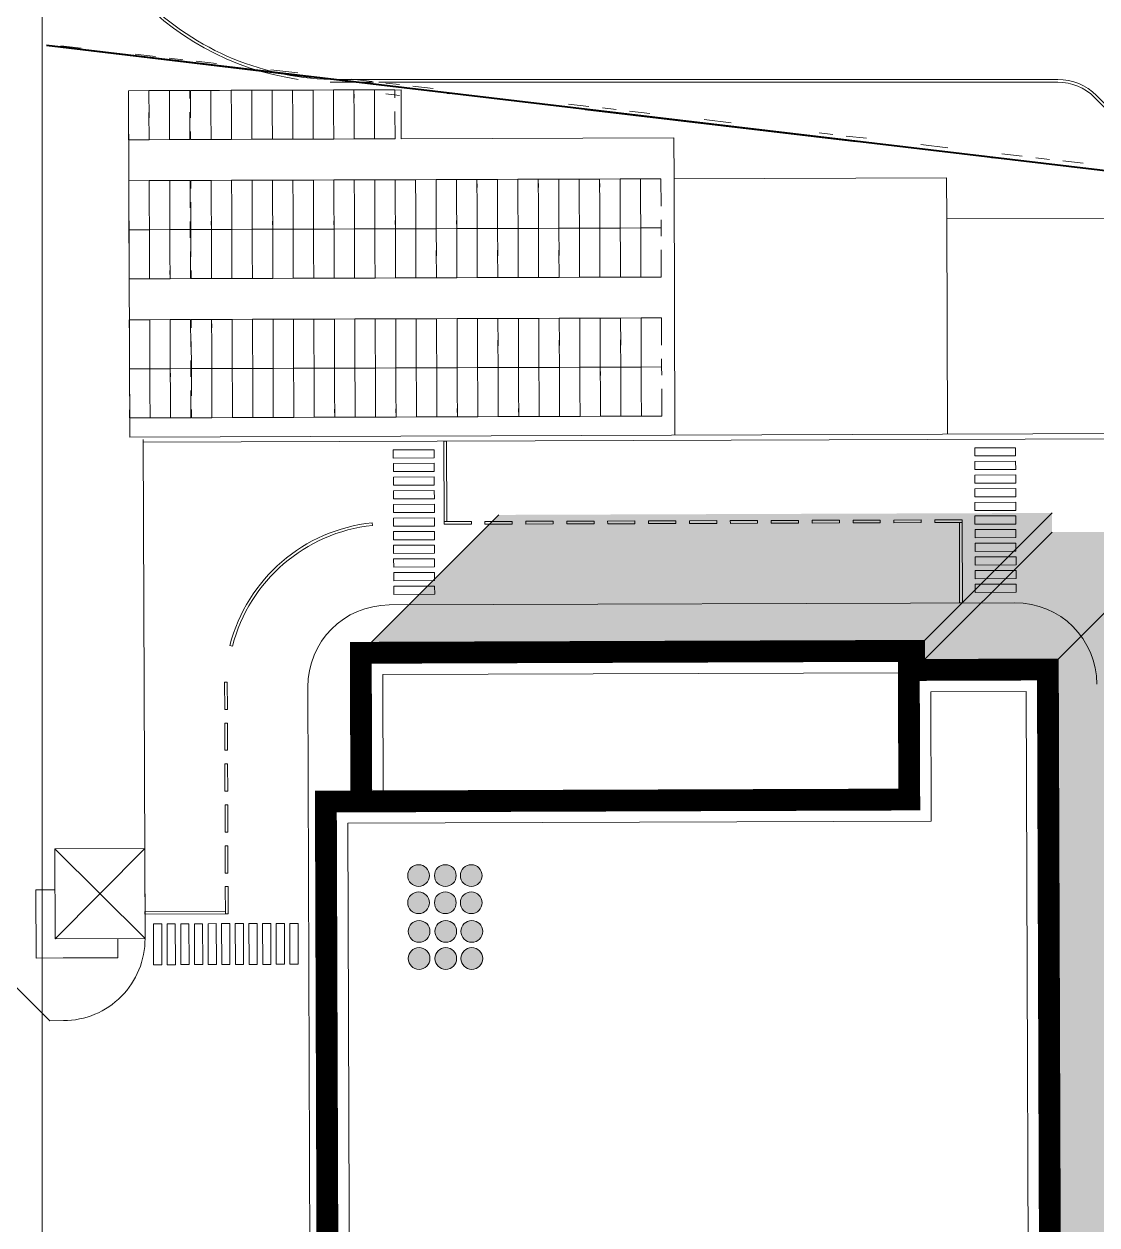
# Model space of a CAD drawing. Header units: millimetres. Extents: x 89040 to 596321, y -313033 to 2401191.
# Drawn here: x 595989.62 to 596028.98, y 1200500 to 1200544.04 of the extents above; entities that cross this region are included whole.
import ezdxf

# ---------------------------------------------------------------- set-up
doc = ezdxf.new("R2010")
doc.units = ezdxf.units.MM
doc.header["$MEASUREMENT"] = 0
doc.linetypes.add('DASHDOT', pattern=[1, 0.5, -0.25, 0, -0.25])
doc.linetypes.add('DASHEDX2', pattern=[1.5, 1, -0.5])
doc.layers.get('0').update_dxf_attribs({"color": 251, "lineweight": 9})
for name, color, linetype, lineweight in [('1', 8, 'Continuous', 13), ('4 duong di', 11, 'Continuous', 9), ('BONGDO', 251, 'Continuous', 9), ('CONGTRINH', 7, 'Continuous', 20), ('CONGTRINH2', 30, 'Continuous', 18), ('HATCH', 8, 'Continuous', 5), ('LEDUONG', 6, 'Continuous', 20), ('MANH', 8, 'Continuous', 9), ('MEDIUM', 2, 'Continuous', 9), ('NET01', 35, 'Continuous', 9), ('NETTHAY', 6, 'Continuous', 15), ('tang cao', 7, 'Continuous', 5), ('VATDUNG', 21, 'Continuous', 9), ('WALL', 4, 'Continuous', 40)]:
    doc.layers.add(name, color=color, linetype=linetype, lineweight=lineweight)
doc.layers.add('DUONG NOI BO CONG TRINH', color=7, linetype='Continuous', lineweight=20, true_color=0x5e5e5e)
doc.styles.add('VN', font='VHELVCN.TTF')
doc.dimstyles.new('HOA75', dxfattribs={"dimscale": 0, "dimtxt": 450, "dimasz": 120, "dimexe": 150, "dimexo": 0, "dimgap": 50, "dimtad": 1, "dimdec": 0, "dimrnd": 0.001, "dimzin": 13, "dimdsep": 46, "dimtxsty": 'VN', "dimblk": 'TICKA', "dimcen": 0.09, "dimclrd": 9, "dimclre": 9, "dimclrt": 7, "dimadec": 0, "dimazin": 0, "dimtfac": 1, "dimtdec": 0, "dimtix": 1, "dimtmove": 2, "dimatfit": 3, "dimldrblk": 'PL1', "dimfxl": 1, "dimtolj": 1, "dimtzin": 13, "dimarcsym": 0})

# ---------------------------------------------------------------- blocks, each defined once
blk = doc.blocks.new('A$C4D935E45')
at = {"layer": '1'}
blk.add_line((3300, 4000), (3300, 700), dxfattribs=at)
blk.add_lwpolyline([(3300, 3000), (4000, 3000), (4000, 1000), (4000, 0), (1500, 0), (1500, 700)], dxfattribs=at)
at = {"layer": 'MEDIUM'}
for p, q in [((0, 4000), (3300, 700)), ((0, 700), (3300, 4000))]:
    blk.add_line(p, q, dxfattribs=at)
blk.add_lwpolyline([(0, 4000), (3300, 4000), (3300, 700), (0, 700)], close=True, dxfattribs=at)
blk = doc.blocks.new('PL')
at = {"layer": '1', "ltscale": 100}
blk.add_line((4.0299, 0), (-6.6714, 0), dxfattribs=at)
at = {"layer": '1', "ltscale": 100, "const_width": 1.6}
blk.add_lwpolyline([(0, 0), (-2.5668, -8.5083)], dxfattribs=at)
blk = doc.blocks.new('PL1')
at = {"layer": '4 duong di', "ltscale": 100, "xscale": 0.25, "yscale": 0.25, "zscale": 0.25}
blk.add_blockref('PL', (0, 0), dxfattribs=at)
blk = doc.blocks.new('TICKA')
at = {"color": 0}
for p, q in [((0, 2.5), (0, -2.5)), ((-2.5, 0), (2.5, 0))]:
    blk.add_line(p, q, dxfattribs=at)
at = {"color": 0, "const_width": 0.5}
blk.add_lwpolyline([(-0.70711, -0.70711), (0.70711, 0.70711)], dxfattribs=at)
at = {"color": 0, "const_width": 0.25}
for points in [[(0.58211, 0.70711, 1), (0.83211, 0.70711, 1)], [(-0.83211, -0.70711, 1), (-0.58211, -0.70711, 1)]]:
    blk.add_lwpolyline(points, format="xyb", close=True, dxfattribs=at)

msp = doc.modelspace()

# ---------------------------------------------------------------- hatches: boundary and pattern name
at = {"layer": 'BONGDO'}
h = msp.add_hatch(dxfattribs=at)
h.set_pattern_fill('ANSI35', color=256, style=0)
h.set_pattern_definition([(45, (594650.35277, 1198136.11867), (-0.176776695, 0.176776695), []), (45, (594650.52954, 1198136.11867), (-0.176776695, 0.176776695), [0.3125, -0.0625, 0, -0.0625])])
h.paths.add_polyline_path([(596027.294, 1200487.871), (596032.351, 1200492.929), (596032.238, 1200525.428), (596027.338, 1200525.411), (596027.335, 1200526.111), (596007.036, 1200526.04), (596001.978, 1200520.983), (596022.278, 1200521.054), (596022.281, 1200520.254), (596027.18, 1200520.371)])
at = {"layer": 'DUONG NOI BO CONG TRINH'}
h = msp.add_hatch(dxfattribs=at)
h.set_pattern_fill('NET', color=256, scale=5, angle=45, style=0)
h.set_pattern_definition([(45, (594650.35277, 1198136.11867), (-0.44194174, 0.44194174), []), (135, (594650.35277, 1198136.11867), (-0.44194174, -0.44194174), [])])
h.paths.add_polyline_path([(595995.101, 1200475.275, -0.351122), (595987.285, 1200485.034), (595987.285, 1200525.772), (595981.285, 1200522.624), (595981.285, 1200519.61, -0.185972), (595978.7, 1200512.9), (595938.689, 1200468.682), (595947.499, 1200453.5), (595973.593, 1200466.517, -0.172387), (595980.24, 1200467.328), (596111.568, 1200437.947), (596137.955, 1200432.043), (596205.786, 1200416.868, -0.381885), (596213.544, 1200406.026), (596216.558, 1200433.702, -0.447298), (596208.071, 1200427.629)])
h.paths.add_polyline_path([(595960.391, 1200478.754, -1), (595972.275, 1200478.754, -1)], flags=16)
at = {"layer": 'tang cao'}
h = msp.add_hatch(color=256, dxfattribs=at)
edge = h.paths.add_edge_path()
edge.add_arc((596004.098, 1200512.814), 0.399, 0, 360)
h = msp.add_hatch(color=256, dxfattribs=at)
edge = h.paths.add_edge_path()
edge.add_arc((596005.079, 1200512.814), 0.399, 0, 360)
h = msp.add_hatch(color=256, dxfattribs=at)
edge = h.paths.add_edge_path()
edge.add_arc((596006.032, 1200512.814), 0.399, 0, 360)
h = msp.add_hatch(color=256, dxfattribs=at)
edge = h.paths.add_edge_path()
edge.add_arc((596004.098, 1200511.819), 0.399, 0, 360)
h = msp.add_hatch(color=256, dxfattribs=at)
edge = h.paths.add_edge_path()
edge.add_arc((596005.079, 1200511.819), 0.399, 0, 360)
h = msp.add_hatch(color=256, dxfattribs=at)
edge = h.paths.add_edge_path()
edge.add_arc((596006.032, 1200511.819), 0.399, 0, 360)
h = msp.add_hatch(color=256, dxfattribs=at)
edge = h.paths.add_edge_path()
edge.add_arc((596004.116, 1200510.769), 0.399, 0, 360)
h = msp.add_hatch(color=256, dxfattribs=at)
edge = h.paths.add_edge_path()
edge.add_arc((596005.096, 1200510.769), 0.399, 0, 360)
h = msp.add_hatch(color=256, dxfattribs=at)
edge = h.paths.add_edge_path()
edge.add_arc((596006.05, 1200510.769), 0.399, 0, 360)
h = msp.add_hatch(color=256, dxfattribs=at)
edge = h.paths.add_edge_path()
edge.add_arc((596004.116, 1200509.773), 0.399, 0, 360)
h = msp.add_hatch(color=256, dxfattribs=at)
edge = h.paths.add_edge_path()
edge.add_arc((596005.096, 1200509.773), 0.399, 0, 360)
h = msp.add_hatch(color=256, dxfattribs=at)
edge = h.paths.add_edge_path()
edge.add_arc((596006.05, 1200509.773), 0.399, 0, 360)

# ---------------------------------------------------------------- linework, layer by layer
at = {"layer": '1'}
msp.add_line((595990.575, 1200507.493), (595991.075, 1200507.495), dxfattribs=at)
at = {"layer": 'BONGDO'}
for p, q in [((596001.978, 1200520.983), (596007.036, 1200526.04)), ((596022.278, 1200521.054), (596027.335, 1200526.111)), ((596022.28, 1200520.354), (596027.338, 1200525.411)), ((596027.18, 1200520.371), (596032.238, 1200525.428))]:
    msp.add_line(p, q, dxfattribs=at)
at = {"layer": 'CONGTRINH', "const_width": 0.8}
for points in [[(596001.997, 1200515.533), (596001.978, 1200520.983), (596022.278, 1200521.054), (596022.28, 1200520.354)], [(596000.697, 1200515.528), (596000.777, 1200492.529), (596022.177, 1200492.603), (596022.194, 1200487.853), (596027.294, 1200487.871), (596027.18, 1200520.371), (596022.08, 1200520.353), (596022.097, 1200515.603), (596000.697, 1200515.528)]]:
    msp.add_lwpolyline(points, dxfattribs=at)
at = {"layer": 'CONGTRINH2'}
msp.add_lwpolyline([(596002.797, 1200515.536), (596002.781, 1200520.186), (596022.081, 1200520.253)], dxfattribs=at)
msp.add_lwpolyline([(596001.5, 1200514.731), (596001.575, 1200493.331), (596022.974, 1200493.406), (596022.991, 1200488.656), (596026.491, 1200488.668), (596026.383, 1200519.568), (596022.883, 1200519.556), (596022.9, 1200514.806)], close=True, dxfattribs=at)
at = {"layer": 'HATCH'}
for p, q in [((596003.17, 1200528.425), (596004.67, 1200528.431)), ((596003.171, 1200528.125), (596003.17, 1200528.425)), ((596004.67, 1200528.431), (596004.671, 1200528.131)), ((596005.023, 1200528.744), (596005.123, 1200528.744)), ((596005.033, 1200525.794), (596005.023, 1200528.744)), ((596005.123, 1200528.744), (596005.133, 1200525.794)), ((596024.498, 1200528.5), (596025.998, 1200528.505)), ((596024.499, 1200528.2), (596024.498, 1200528.5)), ((596025.998, 1200528.505), (596025.999, 1200528.205)), ((596004.671, 1200528.131), (596003.171, 1200528.125)), ((596025.999, 1200528.205), (596024.499, 1200528.2)), ((596024.499, 1200528), (596025.999, 1200528.005)), ((596024.5, 1200527.7), (596024.499, 1200528)), ((596025.999, 1200528.005), (596026, 1200527.705)), ((596003.172, 1200527.925), (596004.672, 1200527.931)), ((596003.173, 1200527.625), (596003.172, 1200527.925)), ((596004.673, 1200527.631), (596003.173, 1200527.625)), ((596004.672, 1200527.931), (596004.673, 1200527.631)), ((596026, 1200527.705), (596024.5, 1200527.7)), ((596003.174, 1200527.425), (596004.674, 1200527.431)), ((596003.175, 1200527.125), (596003.174, 1200527.425)), ((596004.675, 1200527.131), (596003.175, 1200527.125)), ((596004.674, 1200527.431), (596004.675, 1200527.131)), ((596024.501, 1200527.5), (596026.001, 1200527.505)), ((596024.502, 1200527.2), (596024.501, 1200527.5)), ((596026.002, 1200527.205), (596024.502, 1200527.2)), ((596026.001, 1200527.505), (596026.002, 1200527.205)), ((596003.175, 1200526.925), (596004.675, 1200526.931)), ((596003.176, 1200526.625), (596003.175, 1200526.925)), ((596004.675, 1200526.931), (596004.676, 1200526.631)), ((596024.503, 1200527), (596026.003, 1200527.005)), ((596024.504, 1200526.7), (596024.503, 1200527)), ((596026.004, 1200526.705), (596024.504, 1200526.7)), ((596026.003, 1200527.005), (596026.004, 1200526.705)), ((596004.676, 1200526.631), (596003.176, 1200526.625)), ((596003.177, 1200526.425), (596004.677, 1200526.431)), ((596003.178, 1200526.125), (596003.177, 1200526.425)), ((596004.677, 1200526.431), (596004.678, 1200526.131)), ((596024.505, 1200526.5), (596026.005, 1200526.505)), ((596024.506, 1200526.2), (596024.505, 1200526.5)), ((596026.005, 1200526.505), (596026.006, 1200526.205)), ((596004.678, 1200526.131), (596003.178, 1200526.125)), ((596003.179, 1200525.925), (596004.679, 1200525.931)), ((596003.18, 1200525.625), (596003.179, 1200525.925)), ((596004.679, 1200525.931), (596004.68, 1200525.631)), ((596006.033, 1200525.797), (596005.033, 1200525.794)), ((596005.033, 1200525.794), (596005.034, 1200525.694)), ((596005.133, 1200525.794), (596005.033, 1200525.794)), ((596006.034, 1200525.697), (596006.033, 1200525.797)), ((596007.533, 1200525.802), (596006.533, 1200525.799)), ((596006.533, 1200525.799), (596006.534, 1200525.699)), ((596007.534, 1200525.702), (596007.533, 1200525.802)), ((596009.033, 1200525.808), (596008.033, 1200525.804)), ((596008.033, 1200525.804), (596008.034, 1200525.704)), ((596009.034, 1200525.708), (596009.033, 1200525.808)), ((596010.533, 1200525.813), (596009.533, 1200525.809)), ((596009.533, 1200525.809), (596009.534, 1200525.709)), ((596010.534, 1200525.713), (596010.533, 1200525.813)), ((596012.033, 1200525.818), (596011.033, 1200525.815)), ((596011.033, 1200525.815), (596011.034, 1200525.715)), ((596012.034, 1200525.718), (596012.033, 1200525.818)), ((596013.533, 1200525.823), (596012.533, 1200525.82)), ((596012.533, 1200525.82), (596012.534, 1200525.72)), ((596013.534, 1200525.723), (596013.533, 1200525.823)), ((596015.033, 1200525.829), (596014.033, 1200525.825)), ((596014.033, 1200525.825), (596014.034, 1200525.725)), ((596015.034, 1200525.729), (596015.033, 1200525.829)), ((596016.533, 1200525.834), (596015.533, 1200525.83)), ((596015.533, 1200525.83), (596015.534, 1200525.73)), ((596016.534, 1200525.734), (596016.533, 1200525.834)), ((596018.033, 1200525.839), (596017.033, 1200525.836)), ((596017.033, 1200525.836), (596017.034, 1200525.736)), ((596018.034, 1200525.739), (596018.033, 1200525.839)), ((596019.533, 1200525.844), (596018.533, 1200525.841)), ((596018.533, 1200525.841), (596018.534, 1200525.741)), ((596019.534, 1200525.744), (596019.533, 1200525.844)), ((596021.033, 1200525.849), (596020.033, 1200525.846)), ((596020.033, 1200525.846), (596020.034, 1200525.746)), ((596021.034, 1200525.749), (596021.033, 1200525.849)), ((596022.533, 1200525.855), (596021.533, 1200525.851)), ((596021.533, 1200525.851), (596021.534, 1200525.751)), ((596022.534, 1200525.755), (596022.533, 1200525.855)), ((596024.033, 1200525.86), (596023.033, 1200525.856)), ((596023.033, 1200525.856), (596023.034, 1200525.756)), ((596024.034, 1200525.76), (596024.033, 1200525.86)), ((596026.006, 1200526.205), (596024.506, 1200526.2)), ((596024.506, 1200526), (596026.006, 1200526.005)), ((596024.507, 1200525.7), (596024.506, 1200526)), ((596026.006, 1200526.005), (596026.007, 1200525.705)), ((596002.393, 1200525.753), (596002.403, 1200525.653)), ((596004.68, 1200525.631), (596003.18, 1200525.625)), ((596003.181, 1200525.425), (596004.68, 1200525.431)), ((596003.182, 1200525.125), (596003.181, 1200525.425)), ((596004.68, 1200525.431), (596004.682, 1200525.131)), ((596005.034, 1200525.694), (596006.034, 1200525.697)), ((596006.534, 1200525.699), (596007.534, 1200525.702)), ((596008.034, 1200525.704), (596009.034, 1200525.708)), ((596009.534, 1200525.709), (596010.534, 1200525.713)), ((596011.034, 1200525.715), (596012.034, 1200525.718)), ((596012.534, 1200525.72), (596013.534, 1200525.723)), ((596014.034, 1200525.725), (596015.034, 1200525.729)), ((596015.534, 1200525.73), (596016.534, 1200525.734)), ((596017.034, 1200525.736), (596018.034, 1200525.739)), ((596018.534, 1200525.741), (596019.534, 1200525.744)), ((596020.034, 1200525.746), (596021.034, 1200525.749)), ((596021.534, 1200525.751), (596022.534, 1200525.755)), ((596023.034, 1200525.756), (596024.034, 1200525.76)), ((596023.934, 1200525.76), (596024.034, 1200525.76)), ((596023.944, 1200522.81), (596023.934, 1200525.76)), ((596024.034, 1200525.76), (596024.044, 1200522.81)), ((596026.007, 1200525.705), (596024.507, 1200525.7)), ((596024.508, 1200525.5), (596026.008, 1200525.505)), ((596024.509, 1200525.2), (596024.508, 1200525.5)), ((596026.008, 1200525.505), (596026.009, 1200525.205)), ((596004.682, 1200525.131), (596003.182, 1200525.125)), ((596003.182, 1200524.925), (596004.682, 1200524.931)), ((596003.183, 1200524.625), (596003.182, 1200524.925)), ((596004.682, 1200524.931), (596004.683, 1200524.631)), ((596026.009, 1200525.205), (596024.509, 1200525.2)), ((596024.51, 1200525), (596026.01, 1200525.005)), ((596024.511, 1200524.7), (596024.51, 1200525)), ((596026.01, 1200525.005), (596026.011, 1200524.705)), ((596004.683, 1200524.631), (596003.183, 1200524.625)), ((596026.011, 1200524.705), (596024.511, 1200524.7)), ((596024.512, 1200524.5), (596026.012, 1200524.505)), ((596024.513, 1200524.2), (596024.512, 1200524.5)), ((596026.012, 1200524.505), (596026.013, 1200524.205)), ((596003.184, 1200524.425), (596004.684, 1200524.431)), ((596003.185, 1200524.125), (596003.184, 1200524.425)), ((596004.685, 1200524.131), (596003.185, 1200524.125)), ((596004.684, 1200524.431), (596004.685, 1200524.131)), ((596026.013, 1200524.205), (596024.513, 1200524.2)), ((596003.186, 1200523.925), (596004.686, 1200523.931)), ((596003.187, 1200523.625), (596003.186, 1200523.925)), ((596004.687, 1200523.631), (596003.187, 1200523.625)), ((596004.686, 1200523.931), (596004.687, 1200523.631)), ((596024.513, 1200524), (596026.013, 1200524.005)), ((596024.514, 1200523.7), (596024.513, 1200524)), ((596026.014, 1200523.705), (596024.514, 1200523.7)), ((596026.013, 1200524.005), (596026.014, 1200523.705)), ((596003.187, 1200523.425), (596004.687, 1200523.431)), ((596003.189, 1200523.125), (596003.187, 1200523.425)), ((596004.687, 1200523.431), (596004.689, 1200523.131)), ((596024.515, 1200523.5), (596026.015, 1200523.505)), ((596024.516, 1200523.2), (596024.515, 1200523.5)), ((596026.016, 1200523.205), (596024.516, 1200523.2)), ((596026.015, 1200523.505), (596026.016, 1200523.205)), ((596004.689, 1200523.131), (596003.189, 1200523.125)), ((596024.044, 1200522.81), (596023.944, 1200522.81)), ((595997.176, 1200521.255), (595997.273, 1200521.23)), ((595997.082, 1200519.908), (595996.982, 1200519.908)), ((595996.982, 1200519.908), (595996.986, 1200518.908)), ((595997.086, 1200518.908), (595997.082, 1200519.908)), ((595996.986, 1200518.908), (595997.086, 1200518.908)), ((595997.087, 1200518.408), (595996.987, 1200518.408)), ((595996.987, 1200518.408), (595996.991, 1200517.408)), ((595997.091, 1200517.408), (595997.087, 1200518.408)), ((595996.991, 1200517.408), (595997.091, 1200517.408)), ((595997.093, 1200516.908), (595996.993, 1200516.908)), ((595996.993, 1200516.908), (595996.996, 1200515.908)), ((595997.096, 1200515.908), (595997.093, 1200516.908)), ((595996.996, 1200515.908), (595997.096, 1200515.908)), ((595997.098, 1200515.408), (595996.998, 1200515.408)), ((595996.998, 1200515.408), (595997.001, 1200514.408)), ((595997.101, 1200514.408), (595997.098, 1200515.408)), ((595997.001, 1200514.408), (595997.101, 1200514.408)), ((595997.103, 1200513.908), (595997.003, 1200513.908)), ((595997.003, 1200513.908), (595997.007, 1200512.908)), ((595997.107, 1200512.908), (595997.103, 1200513.908)), ((595997.007, 1200512.908), (595997.107, 1200512.908)), ((595997.108, 1200512.408), (595997.008, 1200512.408)), ((595997.008, 1200512.408), (595997.012, 1200511.408)), ((595997.112, 1200511.408), (595997.108, 1200512.408)), ((595994.062, 1200511.397), (595994.061, 1200511.497)), ((595997.011, 1200511.508), (595997.012, 1200511.408)), ((595997.012, 1200511.408), (595997.112, 1200511.408)), ((595994.375, 1200511.044), (595994.675, 1200511.045)), ((595994.38, 1200509.544), (595994.375, 1200511.044)), ((595994.675, 1200511.045), (595994.68, 1200509.545)), ((595994.875, 1200511.046), (595995.175, 1200511.047)), ((595994.88, 1200509.546), (595994.875, 1200511.046)), ((595995.175, 1200511.047), (595995.18, 1200509.547)), ((595995.375, 1200511.048), (595995.675, 1200511.049)), ((595995.38, 1200509.548), (595995.375, 1200511.048)), ((595995.675, 1200511.049), (595995.68, 1200509.549)), ((595995.875, 1200511.049), (595996.175, 1200511.051)), ((595995.88, 1200509.55), (595995.875, 1200511.049)), ((595996.175, 1200511.051), (595996.18, 1200509.551)), ((595996.375, 1200511.051), (595996.675, 1200511.052)), ((595996.38, 1200509.551), (595996.375, 1200511.051)), ((595996.675, 1200511.052), (595996.68, 1200509.552)), ((595996.875, 1200511.053), (595997.175, 1200511.054)), ((595996.88, 1200509.553), (595996.875, 1200511.053)), ((595997.175, 1200511.054), (595997.18, 1200509.554)), ((595997.375, 1200511.055), (595997.675, 1200511.056)), ((595997.38, 1200509.555), (595997.375, 1200511.055)), ((595997.675, 1200511.056), (595997.68, 1200509.556)), ((595997.875, 1200511.056), (595998.175, 1200511.058)), ((595997.88, 1200509.556), (595997.875, 1200511.056)), ((595998.175, 1200511.058), (595998.18, 1200509.558)), ((595998.375, 1200511.058), (595998.675, 1200511.059)), ((595998.38, 1200509.558), (595998.375, 1200511.058)), ((595998.675, 1200511.059), (595998.68, 1200509.559)), ((595998.875, 1200511.06), (595999.175, 1200511.061)), ((595998.88, 1200509.56), (595998.875, 1200511.06)), ((595999.175, 1200511.061), (595999.18, 1200509.561)), ((595999.375, 1200511.062), (595999.675, 1200511.063)), ((595999.38, 1200509.562), (595999.375, 1200511.062)), ((595999.675, 1200511.063), (595999.68, 1200509.563)), ((595994.68, 1200509.545), (595994.38, 1200509.544)), ((595995.18, 1200509.547), (595994.88, 1200509.546)), ((595995.68, 1200509.549), (595995.38, 1200509.548)), ((595996.18, 1200509.551), (595995.88, 1200509.55)), ((595996.68, 1200509.552), (595996.38, 1200509.551)), ((595997.18, 1200509.554), (595996.88, 1200509.553)), ((595997.68, 1200509.556), (595997.38, 1200509.555)), ((595998.18, 1200509.558), (595997.88, 1200509.556)), ((595998.68, 1200509.559), (595998.38, 1200509.558)), ((595999.18, 1200509.561), (595998.88, 1200509.56)), ((595999.68, 1200509.563), (595999.38, 1200509.562))]:
    msp.add_line(p, q, dxfattribs=at)
for major_axis in [(4.278, 4.278), (4.207, 4.207)]:
    msp.add_ellipse((596003.033, 1200519.737), major_axis=major_axis, ratio=1, start_param=0.89139, end_param=2.10247, dxfattribs=at)
at = {"layer": 'LEDUONG'}
for p, q in [((595994.001, 1200528.705), (596099.476, 1200529.073)), ((595994.065, 1200510.505), (595994.001, 1200528.805)), ((595994.061, 1200511.497), (595997.011, 1200511.508)), ((595997.012, 1200511.408), (595994.062, 1200511.397)), ((595990.575, 1200507.493), (595987.285, 1200510.761)), ((595991.075, 1200507.495), (595990.575, 1200507.493))]:
    msp.add_line(p, q, dxfattribs=at)
msp.add_lwpolyline([(596106.312, 1200453.468), (595995.756, 1200478.202, -0.351122), (595990.285, 1200485.034), (595990.285, 1200598.571, -0.456926), (595998.101, 1200605.921), (596053.876, 1200606.676), (596123.522, 1200607.618), (596127.967, 1200602.716), (596119.965, 1200531.004), (596111.746, 1200457.346), (596106.312, 1200453.468)], format="xyb", dxfattribs=at)
msp.add_ellipse((595991.065, 1200510.495), major_axis=(2.121, 2.121), ratio=1, start_param=3.930481, end_param=5.501278, dxfattribs=at)
at = {"layer": 'NET01'}
for p, q in [((595993.456, 1200541.595), (596003.456, 1200541.63)), ((596003.456, 1200541.63), (596003.463, 1200539.83)), ((595993.501, 1200528.895), (595993.456, 1200541.595)), ((596003.463, 1200539.83), (596013.463, 1200539.865)), ((596013.463, 1200539.865), (596013.468, 1200538.365)), ((596013.468, 1200538.365), (596023.468, 1200538.399)), ((596013.468, 1200538.365), (596013.501, 1200528.965)), ((596023.468, 1200538.399), (596023.473, 1200536.899)), ((596023.473, 1200536.899), (596038.473, 1200536.952)), ((596023.473, 1200536.899), (596023.501, 1200529)), ((596038.5, 1200529.052), (595993.501, 1200528.895))]:
    msp.add_line(p, q, dxfattribs=at)
at = {"layer": 'NET01', "ltscale": 10}
for p, q in [((596003.022, 1200522.737), (596025.972, 1200522.817)), ((596000.143, 1200488.12), (596000.033, 1200519.726))]:
    msp.add_line(p, q, dxfattribs=at)
for centre, start_param, end_param in [((596003.033, 1200519.737), 0.788889, 2.359685), ((596025.983, 1200519.817), 5.501278, 7.072074)]:
    msp.add_ellipse(centre, major_axis=(2.121, 2.121), ratio=1, start_param=start_param, end_param=end_param, dxfattribs=at)
at = {"layer": 'NETTHAY'}
for points in [[(595990.42, 1200554.264), (595990.82, 1200554.264, -0.414214), (595991.12, 1200553.964), (595991.12, 1200552.007, 0.414214), (596001.12, 1200542.007), (596027.548, 1200542.007, -0.198912), (596028.962, 1200541.422), (596031.924, 1200538.46, 0.055902), (596032.098, 1200538.321, 0.055902)], [(595990.42, 1200554.164), (595990.82, 1200554.164, -0.414214), (595991.02, 1200553.964), (595991.02, 1200552.007, 0.373092), (595999.687, 1200542.01, 0.373092)], [(596000.853, 1200541.911, 0.006621), (596001.12, 1200541.907), (596002.443, 1200541.907)], [(596002.635, 1200541.907), (596027.548, 1200541.907, -0.198912), (596028.891, 1200541.351), (596031.853, 1200538.389, 0.015197), (596031.902, 1200538.343, 0.015197)]]:
    msp.add_lwpolyline(points, format="xyb", dxfattribs=at)
for points in [[(595990.97, 1200543.245), (595991.72, 1200543.158)], [(595993.707, 1200542.93), (595994.452, 1200542.845)], [(595994.949, 1200542.787), (595995.446, 1200542.73)], [(595995.942, 1200542.673), (595996.687, 1200542.588)], [(595998.674, 1200542.359), (595999.668, 1200542.245)], [(596001.655, 1200542.017), (596002.4, 1200541.931)], [(596002.897, 1200541.874), (596003.393, 1200541.817)], [(596003.89, 1200541.76), (596004.635, 1200541.674)], [(596003.393, 1200541.418), (596002.897, 1200541.475)], [(596009.602, 1200541.104), (596010.347, 1200541.018)], [(596011.341, 1200540.904), (596010.844, 1200540.961)], [(596010.844, 1200540.961), (596011.341, 1200540.904)], [(596011.838, 1200540.847), (596012.583, 1200540.761)], [(596015.563, 1200540.419), (596014.57, 1200540.533)], [(596014.57, 1200540.533), (596015.563, 1200540.419)], [(596018.792, 1200540.048), (596019.289, 1200539.991)], [(596019.289, 1200539.991), (596018.792, 1200540.048)], [(596018.792, 1200540.048), (596019.289, 1200539.991)], [(596020.53, 1200539.848), (596019.785, 1200539.933)], [(596019.785, 1200539.933), (596020.53, 1200539.848)], [(596023.511, 1200539.505), (596022.517, 1200539.62)], [(596022.517, 1200539.62), (596023.511, 1200539.505)], [(596026.243, 1200539.191), (596025.498, 1200539.277)], [(596025.498, 1200539.277), (596026.243, 1200539.191)], [(596027.236, 1200539.077), (596026.74, 1200539.134)], [(596026.74, 1200539.134), (596027.236, 1200539.077)], [(596027.733, 1200539.02), (596028.478, 1200538.935)]]:
    msp.add_lwpolyline(points, dxfattribs=at)
at = {"layer": 'tang cao'}
for centre in [(596004.098, 1200512.814), (596005.079, 1200512.814), (596006.032, 1200512.814), (596004.098, 1200511.819), (596005.079, 1200511.819), (596006.032, 1200511.819), (596004.116, 1200510.769), (596005.096, 1200510.769), (596006.05, 1200510.769), (596004.116, 1200509.773), (596005.096, 1200509.773), (596006.05, 1200509.773)]:
    msp.add_circle(centre, 0.399, dxfattribs=at)
at = {"layer": 'VATDUNG', "linetype": 'DASHEDX2'}
for p, q in [((596003.228, 1200541.629), (596002.478, 1200541.626)), ((596003.235, 1200539.829), (596003.228, 1200541.629)), ((595994.206, 1200541.597), (595993.456, 1200541.595)), ((595993.456, 1200541.595), (595993.463, 1200539.795)), ((595994.956, 1200541.6), (595994.206, 1200541.597)), ((595994.206, 1200541.597), (595994.213, 1200539.797)), ((595994.213, 1200539.797), (595994.206, 1200541.597)), ((595995.706, 1200541.603), (595994.956, 1200541.6)), ((595994.963, 1200539.8), (595994.956, 1200541.6)), ((595994.956, 1200541.6), (595994.963, 1200539.8)), ((595995.713, 1200539.803), (595995.706, 1200541.603)), ((595996.478, 1200541.605), (595995.728, 1200541.603)), ((595995.728, 1200541.603), (595995.735, 1200539.803)), ((595997.228, 1200541.608), (595996.478, 1200541.605)), ((595996.478, 1200541.605), (595996.485, 1200539.805)), ((595996.485, 1200539.805), (595996.478, 1200541.605)), ((595997.978, 1200541.611), (595997.228, 1200541.608)), ((595997.228, 1200541.608), (595997.235, 1200539.808)), ((595997.235, 1200539.808), (595997.228, 1200541.608)), ((595998.728, 1200541.613), (595997.978, 1200541.611)), ((595997.985, 1200539.811), (595997.978, 1200541.611)), ((595997.978, 1200541.611), (595997.985, 1200539.811)), ((595999.478, 1200541.616), (595998.728, 1200541.613)), ((595998.728, 1200541.613), (595998.735, 1200539.813)), ((595998.735, 1200539.813), (595998.728, 1200541.613)), ((596000.228, 1200541.618), (595999.478, 1200541.616)), ((595999.485, 1200539.816), (595999.478, 1200541.616)), ((595999.478, 1200541.616), (595999.485, 1200539.816)), ((596000.978, 1200541.621), (596000.228, 1200541.618)), ((596000.235, 1200539.818), (596000.228, 1200541.618)), ((596000.228, 1200541.618), (596000.235, 1200539.818)), ((596001.728, 1200541.624), (596000.978, 1200541.621)), ((596000.978, 1200541.621), (596000.985, 1200539.821)), ((596000.985, 1200539.821), (596000.978, 1200541.621)), ((596002.478, 1200541.626), (596001.728, 1200541.624)), ((596001.728, 1200541.624), (596001.735, 1200539.824)), ((596001.735, 1200539.824), (596001.728, 1200541.624)), ((596002.485, 1200539.826), (596002.478, 1200541.626)), ((596002.478, 1200541.626), (596002.485, 1200539.826)), ((595993.463, 1200539.795), (595994.213, 1200539.797)), ((595994.213, 1200539.797), (595994.963, 1200539.8)), ((595994.963, 1200539.8), (595995.713, 1200539.803)), ((595995.735, 1200539.803), (595996.485, 1200539.805)), ((595996.485, 1200539.805), (595997.235, 1200539.808)), ((595997.235, 1200539.808), (595997.985, 1200539.811)), ((595997.985, 1200539.811), (595998.735, 1200539.813)), ((595998.735, 1200539.813), (595999.485, 1200539.816)), ((595999.485, 1200539.816), (596000.235, 1200539.818)), ((596000.235, 1200539.818), (596000.985, 1200539.821)), ((596000.985, 1200539.821), (596001.735, 1200539.824)), ((596001.735, 1200539.824), (596002.485, 1200539.826)), ((596002.485, 1200539.826), (596003.235, 1200539.829)), ((595993.468, 1200538.295), (595994.218, 1200538.297)), ((595993.474, 1200536.495), (595993.468, 1200538.295)), ((595994.218, 1200538.297), (595994.968, 1200538.3)), ((595994.224, 1200536.497), (595994.218, 1200538.297)), ((595994.218, 1200538.297), (595994.224, 1200536.497)), ((595994.968, 1200538.3), (595995.718, 1200538.303)), ((595994.968, 1200538.3), (595994.974, 1200536.5)), ((595994.974, 1200536.5), (595994.968, 1200538.3)), ((595995.718, 1200538.303), (595995.724, 1200536.503)), ((595995.74, 1200538.303), (595996.49, 1200538.305)), ((595995.746, 1200536.503), (595995.74, 1200538.303)), ((595996.49, 1200538.305), (595997.24, 1200538.308)), ((595996.496, 1200536.505), (595996.49, 1200538.305)), ((595996.49, 1200538.305), (595996.496, 1200536.505)), ((595997.24, 1200538.308), (595997.99, 1200538.311)), ((595997.246, 1200536.508), (595997.24, 1200538.308)), ((595997.24, 1200538.308), (595997.246, 1200536.508)), ((595997.99, 1200538.311), (595998.74, 1200538.313)), ((595997.99, 1200538.311), (595997.996, 1200536.511)), ((595997.996, 1200536.511), (595997.99, 1200538.311)), ((595998.74, 1200538.313), (595999.49, 1200538.316)), ((595998.746, 1200536.513), (595998.74, 1200538.313)), ((595998.74, 1200538.313), (595998.746, 1200536.513)), ((595999.49, 1200538.316), (596000.24, 1200538.318)), ((595999.49, 1200538.316), (595999.496, 1200536.516)), ((595999.496, 1200536.516), (595999.49, 1200538.316)), ((596000.24, 1200538.318), (596000.99, 1200538.321)), ((596000.24, 1200538.318), (596000.246, 1200536.518)), ((596000.246, 1200536.518), (596000.24, 1200538.318)), ((596000.99, 1200538.321), (596001.74, 1200538.324)), ((596000.996, 1200536.521), (596000.99, 1200538.321)), ((596000.99, 1200538.321), (596000.996, 1200536.521)), ((596001.74, 1200538.324), (596002.49, 1200538.326)), ((596001.746, 1200536.524), (596001.74, 1200538.324)), ((596001.74, 1200538.324), (596001.746, 1200536.524)), ((596002.49, 1200538.326), (596003.24, 1200538.329)), ((596002.496, 1200536.526), (596002.49, 1200538.326)), ((596002.49, 1200538.326), (596002.496, 1200536.526)), ((596003.24, 1200538.329), (596003.99, 1200538.331)), ((596003.24, 1200538.329), (596003.246, 1200536.529)), ((596003.246, 1200536.529), (596003.24, 1200538.329)), ((596003.99, 1200538.331), (596004.74, 1200538.334)), ((596003.996, 1200536.531), (596003.99, 1200538.331)), ((596003.99, 1200538.331), (596003.996, 1200536.531)), ((596004.74, 1200538.334), (596005.49, 1200538.337)), ((596004.74, 1200538.334), (596004.746, 1200536.534)), ((596004.746, 1200536.534), (596004.74, 1200538.334)), ((596005.49, 1200538.337), (596006.24, 1200538.339)), ((596005.49, 1200538.337), (596005.496, 1200536.537)), ((596005.496, 1200536.537), (596005.49, 1200538.337)), ((596006.24, 1200538.339), (596006.99, 1200538.342)), ((596006.246, 1200536.539), (596006.24, 1200538.339)), ((596006.24, 1200538.339), (596006.246, 1200536.539)), ((596006.99, 1200538.342), (596007.74, 1200538.345)), ((596006.996, 1200536.542), (596006.99, 1200538.342)), ((596006.99, 1200538.342), (596006.996, 1200536.542)), ((596007.74, 1200538.345), (596008.49, 1200538.347)), ((596007.746, 1200536.545), (596007.74, 1200538.345)), ((596007.74, 1200538.345), (596007.746, 1200536.545)), ((596008.49, 1200538.347), (596009.24, 1200538.35)), ((596008.49, 1200538.347), (596008.496, 1200536.547)), ((596008.496, 1200536.547), (596008.49, 1200538.347)), ((596009.24, 1200538.35), (596009.99, 1200538.352)), ((596009.24, 1200538.35), (596009.246, 1200536.55)), ((596009.246, 1200536.55), (596009.24, 1200538.35)), ((596009.99, 1200538.352), (596010.74, 1200538.355)), ((596009.996, 1200536.552), (596009.99, 1200538.352)), ((596009.99, 1200538.352), (596009.996, 1200536.552)), ((596010.74, 1200538.355), (596011.49, 1200538.358)), ((596010.746, 1200536.555), (596010.74, 1200538.355)), ((596010.74, 1200538.355), (596010.746, 1200536.555)), ((596011.49, 1200538.358), (596012.24, 1200538.36)), ((596011.496, 1200536.558), (596011.49, 1200538.358)), ((596011.49, 1200538.358), (596011.496, 1200536.558)), ((596012.24, 1200538.36), (596012.99, 1200538.363)), ((596012.246, 1200536.56), (596012.24, 1200538.36)), ((596012.24, 1200538.36), (596012.246, 1200536.56)), ((596012.99, 1200538.363), (596012.996, 1200536.563)), ((595994.224, 1200536.497), (595993.474, 1200536.495)), ((595994.224, 1200536.497), (595993.474, 1200536.495)), ((595993.474, 1200536.495), (595993.48, 1200534.695)), ((595994.974, 1200536.5), (595994.224, 1200536.497)), ((595994.974, 1200536.5), (595994.224, 1200536.497)), ((595994.224, 1200536.497), (595994.23, 1200534.697)), ((595994.23, 1200534.697), (595994.224, 1200536.497)), ((595995.724, 1200536.503), (595994.974, 1200536.5)), ((595995.724, 1200536.503), (595994.974, 1200536.5)), ((595994.98, 1200534.7), (595994.974, 1200536.5)), ((595994.974, 1200536.5), (595994.98, 1200534.7)), ((595995.73, 1200534.703), (595995.724, 1200536.503)), ((595996.496, 1200536.505), (595995.746, 1200536.503)), ((595996.496, 1200536.505), (595995.746, 1200536.503)), ((595995.746, 1200536.503), (595995.752, 1200534.703)), ((595997.246, 1200536.508), (595996.496, 1200536.505)), ((595997.246, 1200536.508), (595996.496, 1200536.505)), ((595996.496, 1200536.505), (595996.502, 1200534.705)), ((595996.502, 1200534.705), (595996.496, 1200536.505)), ((595997.996, 1200536.511), (595997.246, 1200536.508)), ((595997.996, 1200536.511), (595997.246, 1200536.508)), ((595997.246, 1200536.508), (595997.252, 1200534.708)), ((595997.252, 1200534.708), (595997.246, 1200536.508)), ((595998.746, 1200536.513), (595997.996, 1200536.511)), ((595998.746, 1200536.513), (595997.996, 1200536.511)), ((595998.002, 1200534.711), (595997.996, 1200536.511)), ((595997.996, 1200536.511), (595998.002, 1200534.711)), ((595999.496, 1200536.516), (595998.746, 1200536.513)), ((595999.496, 1200536.516), (595998.746, 1200536.513)), ((595998.746, 1200536.513), (595998.752, 1200534.713)), ((595998.752, 1200534.713), (595998.746, 1200536.513)), ((596000.246, 1200536.518), (595999.496, 1200536.516)), ((596000.246, 1200536.518), (595999.496, 1200536.516)), ((595999.502, 1200534.716), (595999.496, 1200536.516)), ((595999.496, 1200536.516), (595999.502, 1200534.716)), ((596000.996, 1200536.521), (596000.246, 1200536.518)), ((596000.996, 1200536.521), (596000.246, 1200536.518)), ((596000.252, 1200534.718), (596000.246, 1200536.518)), ((596000.246, 1200536.518), (596000.252, 1200534.718)), ((596001.746, 1200536.524), (596000.996, 1200536.521)), ((596001.746, 1200536.524), (596000.996, 1200536.521)), ((596000.996, 1200536.521), (596001.002, 1200534.721)), ((596001.002, 1200534.721), (596000.996, 1200536.521)), ((596002.496, 1200536.526), (596001.746, 1200536.524)), ((596002.496, 1200536.526), (596001.746, 1200536.524)), ((596001.746, 1200536.524), (596001.752, 1200534.724)), ((596001.752, 1200534.724), (596001.746, 1200536.524)), ((596003.246, 1200536.529), (596002.496, 1200536.526)), ((596003.246, 1200536.529), (596002.496, 1200536.526)), ((596002.496, 1200536.526), (596002.502, 1200534.726)), ((596002.502, 1200534.726), (596002.496, 1200536.526)), ((596003.996, 1200536.531), (596003.246, 1200536.529)), ((596003.996, 1200536.531), (596003.246, 1200536.529)), ((596003.252, 1200534.729), (596003.246, 1200536.529)), ((596003.246, 1200536.529), (596003.252, 1200534.729)), ((596004.746, 1200536.534), (596003.996, 1200536.531)), ((596004.746, 1200536.534), (596003.996, 1200536.531)), ((596003.996, 1200536.531), (596004.002, 1200534.732)), ((596004.002, 1200534.732), (596003.996, 1200536.531)), ((596005.496, 1200536.537), (596004.746, 1200536.534)), ((596005.496, 1200536.537), (596004.746, 1200536.534)), ((596004.752, 1200534.734), (596004.746, 1200536.534)), ((596004.746, 1200536.534), (596004.752, 1200534.734)), ((596006.246, 1200536.539), (596005.496, 1200536.537)), ((596006.246, 1200536.539), (596005.496, 1200536.537)), ((596005.502, 1200534.737), (596005.496, 1200536.537)), ((596005.496, 1200536.537), (596005.502, 1200534.737)), ((596006.996, 1200536.542), (596006.246, 1200536.539)), ((596006.996, 1200536.542), (596006.246, 1200536.539)), ((596006.246, 1200536.539), (596006.252, 1200534.739)), ((596006.252, 1200534.739), (596006.246, 1200536.539)), ((596007.746, 1200536.545), (596006.996, 1200536.542)), ((596007.746, 1200536.545), (596006.996, 1200536.542)), ((596006.996, 1200536.542), (596007.002, 1200534.742)), ((596007.002, 1200534.742), (596006.996, 1200536.542)), ((596008.496, 1200536.547), (596007.746, 1200536.545)), ((596008.496, 1200536.547), (596007.746, 1200536.545)), ((596007.746, 1200536.545), (596007.752, 1200534.745)), ((596007.752, 1200534.745), (596007.746, 1200536.545)), ((596009.246, 1200536.55), (596008.496, 1200536.547)), ((596009.246, 1200536.55), (596008.496, 1200536.547)), ((596008.502, 1200534.747), (596008.496, 1200536.547)), ((596008.496, 1200536.547), (596008.502, 1200534.747)), ((596009.996, 1200536.552), (596009.246, 1200536.55)), ((596009.996, 1200536.552), (596009.246, 1200536.55)), ((596009.252, 1200534.75), (596009.246, 1200536.55)), ((596009.246, 1200536.55), (596009.252, 1200534.75)), ((596010.746, 1200536.555), (596009.996, 1200536.552)), ((596010.746, 1200536.555), (596009.996, 1200536.552)), ((596009.996, 1200536.552), (596010.002, 1200534.752)), ((596010.002, 1200534.752), (596009.996, 1200536.552)), ((596011.496, 1200536.558), (596010.746, 1200536.555)), ((596011.496, 1200536.558), (596010.746, 1200536.555)), ((596010.746, 1200536.555), (596010.752, 1200534.755)), ((596010.752, 1200534.755), (596010.746, 1200536.555)), ((596012.246, 1200536.56), (596011.496, 1200536.558)), ((596012.246, 1200536.56), (596011.496, 1200536.558)), ((596011.496, 1200536.558), (596011.502, 1200534.758)), ((596011.502, 1200534.758), (596011.496, 1200536.558)), ((596012.996, 1200536.563), (596012.246, 1200536.56)), ((596012.996, 1200536.563), (596012.246, 1200536.56)), ((596012.246, 1200536.56), (596012.252, 1200534.76)), ((596012.252, 1200534.76), (596012.246, 1200536.56)), ((596013.002, 1200534.763), (596012.996, 1200536.563)), ((595993.48, 1200534.695), (595994.23, 1200534.697)), ((595994.23, 1200534.697), (595994.98, 1200534.7)), ((595994.98, 1200534.7), (595995.73, 1200534.703)), ((595995.752, 1200534.703), (595996.502, 1200534.705)), ((595996.502, 1200534.705), (595997.252, 1200534.708)), ((595997.252, 1200534.708), (595998.002, 1200534.711)), ((595998.002, 1200534.711), (595998.752, 1200534.713)), ((595998.752, 1200534.713), (595999.502, 1200534.716)), ((595999.502, 1200534.716), (596000.252, 1200534.718)), ((596000.252, 1200534.718), (596001.002, 1200534.721)), ((596001.002, 1200534.721), (596001.752, 1200534.724)), ((596001.752, 1200534.724), (596002.502, 1200534.726)), ((596002.502, 1200534.726), (596003.252, 1200534.729)), ((596003.252, 1200534.729), (596004.002, 1200534.732)), ((596004.002, 1200534.732), (596004.752, 1200534.734)), ((596004.752, 1200534.734), (596005.502, 1200534.737)), ((596005.502, 1200534.737), (596006.252, 1200534.739)), ((596006.252, 1200534.739), (596007.002, 1200534.742)), ((596007.002, 1200534.742), (596007.752, 1200534.745)), ((596007.752, 1200534.745), (596008.502, 1200534.747)), ((596008.502, 1200534.747), (596009.252, 1200534.75)), ((596009.252, 1200534.75), (596010.002, 1200534.752)), ((596010.002, 1200534.752), (596010.752, 1200534.755)), ((596010.752, 1200534.755), (596011.502, 1200534.758)), ((596011.502, 1200534.758), (596012.252, 1200534.76)), ((596012.252, 1200534.76), (596013.002, 1200534.763)), ((596012.258, 1200533.26), (596013.008, 1200533.263)), ((596013.008, 1200533.263), (596013.014, 1200531.463)), ((595993.486, 1200533.195), (595994.236, 1200533.197)), ((595993.492, 1200531.395), (595993.486, 1200533.195)), ((595994.236, 1200533.197), (595994.986, 1200533.2)), ((595994.242, 1200531.397), (595994.236, 1200533.197)), ((595994.236, 1200533.197), (595994.242, 1200531.397)), ((595994.986, 1200533.2), (595995.736, 1200533.203)), ((595994.986, 1200533.2), (595994.992, 1200531.4)), ((595994.992, 1200531.4), (595994.986, 1200533.2)), ((595995.736, 1200533.203), (595995.742, 1200531.403)), ((595995.758, 1200533.203), (595996.508, 1200533.205)), ((595995.764, 1200531.403), (595995.758, 1200533.203)), ((595996.508, 1200533.205), (595997.258, 1200533.208)), ((595996.514, 1200531.405), (595996.508, 1200533.205)), ((595996.508, 1200533.205), (595996.514, 1200531.405)), ((595997.258, 1200533.208), (595998.008, 1200533.211)), ((595997.264, 1200531.408), (595997.258, 1200533.208)), ((595997.258, 1200533.208), (595997.264, 1200531.408)), ((595998.008, 1200533.211), (595998.758, 1200533.213)), ((595998.008, 1200533.211), (595998.014, 1200531.411)), ((595998.014, 1200531.411), (595998.008, 1200533.211)), ((595998.758, 1200533.213), (595999.508, 1200533.216)), ((595998.764, 1200531.413), (595998.758, 1200533.213)), ((595998.758, 1200533.213), (595998.764, 1200531.413)), ((595999.508, 1200533.216), (596000.258, 1200533.218)), ((595999.508, 1200533.216), (595999.514, 1200531.416)), ((595999.514, 1200531.416), (595999.508, 1200533.216)), ((596000.258, 1200533.218), (596001.008, 1200533.221)), ((596000.258, 1200533.218), (596000.264, 1200531.418)), ((596000.264, 1200531.418), (596000.258, 1200533.218)), ((596001.008, 1200533.221), (596001.758, 1200533.224)), ((596001.014, 1200531.421), (596001.008, 1200533.221)), ((596001.008, 1200533.221), (596001.014, 1200531.421)), ((596001.758, 1200533.224), (596002.508, 1200533.226)), ((596001.764, 1200531.424), (596001.758, 1200533.224)), ((596001.758, 1200533.224), (596001.764, 1200531.424)), ((596002.508, 1200533.226), (596003.258, 1200533.229)), ((596002.514, 1200531.426), (596002.508, 1200533.226)), ((596002.508, 1200533.226), (596002.514, 1200531.426)), ((596003.258, 1200533.229), (596004.008, 1200533.232)), ((596003.258, 1200533.229), (596003.264, 1200531.429)), ((596003.264, 1200531.429), (596003.258, 1200533.229)), ((596004.008, 1200533.232), (596004.758, 1200533.234)), ((596004.014, 1200531.432), (596004.008, 1200533.232)), ((596004.008, 1200533.232), (596004.014, 1200531.432)), ((596004.758, 1200533.234), (596005.508, 1200533.237)), ((596004.758, 1200533.234), (596004.764, 1200531.434)), ((596004.764, 1200531.434), (596004.758, 1200533.234)), ((596005.508, 1200533.237), (596006.258, 1200533.239)), ((596005.508, 1200533.237), (596005.514, 1200531.437)), ((596005.514, 1200531.437), (596005.508, 1200533.237)), ((596006.258, 1200533.239), (596007.008, 1200533.242)), ((596006.264, 1200531.439), (596006.258, 1200533.239)), ((596006.258, 1200533.239), (596006.264, 1200531.439)), ((596007.008, 1200533.242), (596007.758, 1200533.245)), ((596007.014, 1200531.442), (596007.008, 1200533.242)), ((596007.008, 1200533.242), (596007.014, 1200531.442)), ((596007.758, 1200533.245), (596008.508, 1200533.247)), ((596007.764, 1200531.445), (596007.758, 1200533.245)), ((596007.758, 1200533.245), (596007.764, 1200531.445)), ((596008.508, 1200533.247), (596009.258, 1200533.25)), ((596008.508, 1200533.247), (596008.514, 1200531.447)), ((596008.514, 1200531.447), (596008.508, 1200533.247)), ((596009.258, 1200533.25), (596010.008, 1200533.252)), ((596009.258, 1200533.25), (596009.264, 1200531.45)), ((596009.264, 1200531.45), (596009.258, 1200533.25)), ((596010.008, 1200533.252), (596010.758, 1200533.255)), ((596010.014, 1200531.452), (596010.008, 1200533.252)), ((596010.008, 1200533.252), (596010.014, 1200531.452)), ((596010.758, 1200533.255), (596011.508, 1200533.258)), ((596010.764, 1200531.455), (596010.758, 1200533.255)), ((596010.758, 1200533.255), (596010.764, 1200531.455)), ((596011.508, 1200533.258), (596012.258, 1200533.26)), ((596011.514, 1200531.458), (596011.508, 1200533.258)), ((596011.508, 1200533.258), (596011.514, 1200531.458)), ((596012.264, 1200531.46), (596012.258, 1200533.26)), ((596012.258, 1200533.26), (596012.264, 1200531.46)), ((595994.242, 1200531.397), (595993.492, 1200531.395)), ((595994.242, 1200531.397), (595993.492, 1200531.395)), ((595993.492, 1200531.395), (595993.498, 1200529.595)), ((595994.992, 1200531.4), (595994.242, 1200531.397)), ((595994.992, 1200531.4), (595994.242, 1200531.397)), ((595994.242, 1200531.397), (595994.248, 1200529.597)), ((595994.248, 1200529.597), (595994.242, 1200531.397)), ((595995.742, 1200531.403), (595994.992, 1200531.4)), ((595995.742, 1200531.403), (595994.992, 1200531.4)), ((595994.998, 1200529.6), (595994.992, 1200531.4)), ((595994.992, 1200531.4), (595994.998, 1200529.6)), ((595995.748, 1200529.603), (595995.742, 1200531.403)), ((595996.514, 1200531.405), (595995.764, 1200531.403)), ((595996.514, 1200531.405), (595995.764, 1200531.403)), ((595995.764, 1200531.403), (595995.77, 1200529.603)), ((595997.264, 1200531.408), (595996.514, 1200531.405)), ((595997.264, 1200531.408), (595996.514, 1200531.405)), ((595996.514, 1200531.405), (595996.52, 1200529.605)), ((595996.52, 1200529.605), (595996.514, 1200531.405)), ((595998.014, 1200531.411), (595997.264, 1200531.408)), ((595998.014, 1200531.411), (595997.264, 1200531.408)), ((595997.264, 1200531.408), (595997.27, 1200529.608)), ((595997.27, 1200529.608), (595997.264, 1200531.408)), ((595998.764, 1200531.413), (595998.014, 1200531.411)), ((595998.764, 1200531.413), (595998.014, 1200531.411)), ((595998.02, 1200529.611), (595998.014, 1200531.411)), ((595998.014, 1200531.411), (595998.02, 1200529.611)), ((595999.514, 1200531.416), (595998.764, 1200531.413)), ((595999.514, 1200531.416), (595998.764, 1200531.413)), ((595998.764, 1200531.413), (595998.77, 1200529.613)), ((595998.77, 1200529.613), (595998.764, 1200531.413)), ((596000.264, 1200531.418), (595999.514, 1200531.416)), ((596000.264, 1200531.418), (595999.514, 1200531.416)), ((595999.52, 1200529.616), (595999.514, 1200531.416)), ((595999.514, 1200531.416), (595999.52, 1200529.616)), ((596001.014, 1200531.421), (596000.264, 1200531.418)), ((596001.014, 1200531.421), (596000.264, 1200531.418)), ((596000.27, 1200529.618), (596000.264, 1200531.418)), ((596000.264, 1200531.418), (596000.27, 1200529.618)), ((596001.764, 1200531.424), (596001.014, 1200531.421)), ((596001.764, 1200531.424), (596001.014, 1200531.421)), ((596001.014, 1200531.421), (596001.02, 1200529.621)), ((596001.02, 1200529.621), (596001.014, 1200531.421)), ((596002.514, 1200531.426), (596001.764, 1200531.424)), ((596002.514, 1200531.426), (596001.764, 1200531.424)), ((596001.764, 1200531.424), (596001.77, 1200529.624)), ((596001.77, 1200529.624), (596001.764, 1200531.424)), ((596003.264, 1200531.429), (596002.514, 1200531.426)), ((596003.264, 1200531.429), (596002.514, 1200531.426)), ((596002.514, 1200531.426), (596002.52, 1200529.626)), ((596002.52, 1200529.626), (596002.514, 1200531.426)), ((596004.014, 1200531.432), (596003.264, 1200531.429)), ((596004.014, 1200531.432), (596003.264, 1200531.429)), ((596003.27, 1200529.629), (596003.264, 1200531.429)), ((596003.264, 1200531.429), (596003.27, 1200529.629)), ((596004.764, 1200531.434), (596004.014, 1200531.432)), ((596004.764, 1200531.434), (596004.014, 1200531.432)), ((596004.014, 1200531.432), (596004.02, 1200529.632)), ((596004.02, 1200529.632), (596004.014, 1200531.432)), ((596005.514, 1200531.437), (596004.764, 1200531.434)), ((596005.514, 1200531.437), (596004.764, 1200531.434)), ((596004.77, 1200529.634), (596004.764, 1200531.434)), ((596004.764, 1200531.434), (596004.77, 1200529.634)), ((596006.264, 1200531.439), (596005.514, 1200531.437)), ((596006.264, 1200531.439), (596005.514, 1200531.437)), ((596005.52, 1200529.637), (596005.514, 1200531.437)), ((596005.514, 1200531.437), (596005.52, 1200529.637)), ((596007.014, 1200531.442), (596006.264, 1200531.439)), ((596007.014, 1200531.442), (596006.264, 1200531.439)), ((596006.264, 1200531.439), (596006.27, 1200529.639)), ((596006.27, 1200529.639), (596006.264, 1200531.439)), ((596007.764, 1200531.445), (596007.014, 1200531.442)), ((596007.764, 1200531.445), (596007.014, 1200531.442)), ((596007.014, 1200531.442), (596007.02, 1200529.642)), ((596007.02, 1200529.642), (596007.014, 1200531.442)), ((596008.514, 1200531.447), (596007.764, 1200531.445)), ((596008.514, 1200531.447), (596007.764, 1200531.445)), ((596007.764, 1200531.445), (596007.77, 1200529.645)), ((596007.77, 1200529.645), (596007.764, 1200531.445)), ((596009.264, 1200531.45), (596008.514, 1200531.447)), ((596009.264, 1200531.45), (596008.514, 1200531.447)), ((596008.52, 1200529.647), (596008.514, 1200531.447)), ((596008.514, 1200531.447), (596008.52, 1200529.647)), ((596010.014, 1200531.452), (596009.264, 1200531.45)), ((596010.014, 1200531.452), (596009.264, 1200531.45)), ((596009.27, 1200529.65), (596009.264, 1200531.45)), ((596009.264, 1200531.45), (596009.27, 1200529.65)), ((596010.764, 1200531.455), (596010.014, 1200531.452)), ((596010.764, 1200531.455), (596010.014, 1200531.452)), ((596010.014, 1200531.452), (596010.02, 1200529.652)), ((596010.02, 1200529.652), (596010.014, 1200531.452)), ((596011.514, 1200531.458), (596010.764, 1200531.455)), ((596011.514, 1200531.458), (596010.764, 1200531.455)), ((596010.764, 1200531.455), (596010.77, 1200529.655)), ((596010.77, 1200529.655), (596010.764, 1200531.455)), ((596012.264, 1200531.46), (596011.514, 1200531.458)), ((596012.264, 1200531.46), (596011.514, 1200531.458)), ((596011.514, 1200531.458), (596011.52, 1200529.658)), ((596011.52, 1200529.658), (596011.514, 1200531.458)), ((596013.014, 1200531.463), (596012.264, 1200531.46)), ((596013.014, 1200531.463), (596012.264, 1200531.46)), ((596012.264, 1200531.46), (596012.27, 1200529.66)), ((596012.27, 1200529.66), (596012.264, 1200531.46)), ((596013.02, 1200529.663), (596013.014, 1200531.463)), ((595993.498, 1200529.595), (595994.248, 1200529.597)), ((595994.248, 1200529.597), (595994.998, 1200529.6)), ((595994.998, 1200529.6), (595995.748, 1200529.603)), ((595995.77, 1200529.603), (595996.52, 1200529.605)), ((595996.52, 1200529.605), (595997.27, 1200529.608)), ((595997.27, 1200529.608), (595998.02, 1200529.611)), ((595998.02, 1200529.611), (595998.77, 1200529.613)), ((595998.77, 1200529.613), (595999.52, 1200529.616)), ((595999.52, 1200529.616), (596000.27, 1200529.618)), ((596000.27, 1200529.618), (596001.02, 1200529.621)), ((596001.02, 1200529.621), (596001.77, 1200529.624)), ((596001.77, 1200529.624), (596002.52, 1200529.626)), ((596002.52, 1200529.626), (596003.27, 1200529.629)), ((596003.27, 1200529.629), (596004.02, 1200529.632)), ((596004.02, 1200529.632), (596004.77, 1200529.634)), ((596004.77, 1200529.634), (596005.52, 1200529.637)), ((596005.52, 1200529.637), (596006.27, 1200529.639)), ((596006.27, 1200529.639), (596007.02, 1200529.642)), ((596007.02, 1200529.642), (596007.77, 1200529.645)), ((596007.77, 1200529.645), (596008.52, 1200529.647)), ((596008.52, 1200529.647), (596009.27, 1200529.65)), ((596009.27, 1200529.65), (596010.02, 1200529.652)), ((596010.02, 1200529.652), (596010.77, 1200529.655)), ((596010.77, 1200529.655), (596011.52, 1200529.658)), ((596011.52, 1200529.658), (596012.27, 1200529.66)), ((596012.27, 1200529.66), (596013.02, 1200529.663))]:
    msp.add_line(p, q, dxfattribs=at)
at = {"layer": 'WALL', "linetype": 'DASHDOT', "ltscale": 20}
msp.add_line((596119.949, 1200527.936), (595990.451, 1200543.247), dxfattribs=at)
at = {"layer": 'WALL', "ltscale": 5}
msp.add_line((596119.949, 1200527.936), (595990.451, 1200543.247), dxfattribs=at)

# ---------------------------------------------------------------- block references
at = {"layer": '1', "xscale": 0.0009999999696379, "yscale": 0.0009999999696379, "zscale": 0.0009999999696379, "rotation": 270.1999968888441}
msp.add_blockref('A$C4D935E45', (595990.053, 1200513.791), dxfattribs=at)

# ---------------------------------------------------------------- leaders
at = {"layer": 'MANH'}
msp.add_leader([(596160.324, 1200675.466), (596157.691, 1200675.454)], dimstyle='HOA75', override={"dimscale": 1, "dimtad": 0}, dxfattribs=at)

doc.saveas('drawing.dxf')
